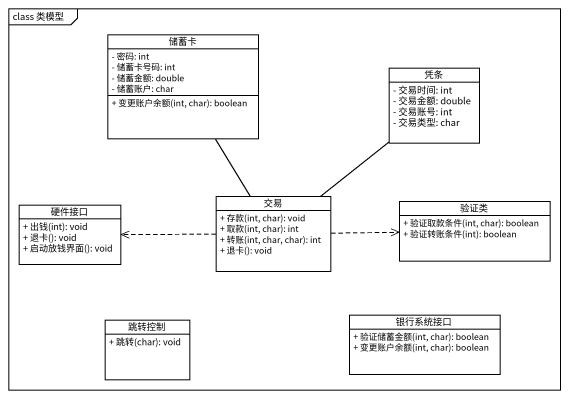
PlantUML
@startuml
mainframe class 类模型
hide circle
hide empty members
skinparam classAttributeIconSize 0
class 储蓄卡 {
  - 密码: int
  - 储蓄卡号码: int
  - 储蓄金额: double
  - 储蓄账户: char
  + 变更账户余额(int, char): boolean
}
class 凭条 {
  - 交易时间: int
  - 交易金额: double
  - 交易账号: int
  - 交易类型: char
}
class 交易 {
  + 存款(int, char): void
  + 取款(int, char): int
  + 转账(int, char, char): int
  + 退卡(): void
}
class 验证类 {
  + 验证取款条件(int, char): boolean
  + 验证转账条件(int): boolean
}
class 硬件接口 {
  + 出钱(int): void
  + 退卡(): void
  + 启动放钱界面(): void
}
class 跳转控制 {
  + 跳转(char): void
}
class 银行系统接口 {
  + 验证储蓄金额(int, char): boolean
  + 变更账户余额(int, char): boolean
}
储蓄卡 -- 交易
交易 -up- 凭条
交易 .right.> 验证类
交易 .left.> 硬件接口
@enduml
